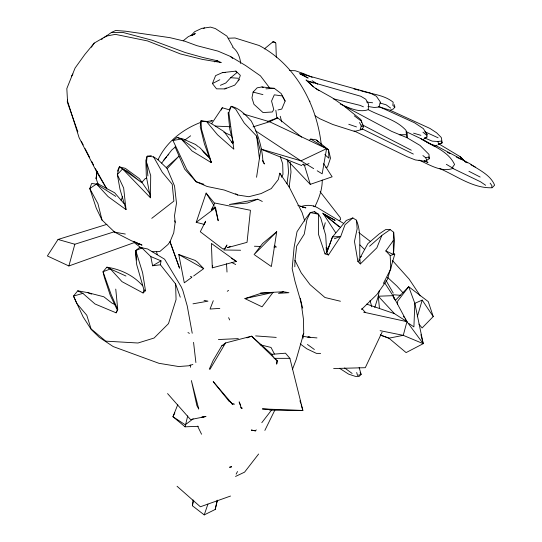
<?xml version="1.0" encoding="UTF-8"?>
<svg xmlns="http://www.w3.org/2000/svg" width="542" height="542" viewBox="0 0 542 542"><rect width="100%" height="100%" fill="white"/><g stroke="black" fill="none" stroke-linecap="round" stroke-linejoin="round"><path stroke-width="0.81" d="M491.851 187.193L491.865 185.52L490.117 183.149M117.35 171.211L119.382 166.868L122.573 168.914L150.446 197.783L150.71 175.622L146.516 162.194L147.133 156.238L151.299 155.656M294.821 266.766L294.97 260.336L296.691 246.102L304.252 234.144L306.914 219.734L310.302 212.579L314.509 211.631L318.554 214.232L320.756 218.047L325.701 235.296L326.718 252.674L328.472 254.964L340.722 236.434L345.003 224.747L352.835 217.931L356.446 220.201C362.185 234.171 358.452 249.557 360.342 263.927L376.853 247.829L381.866 235.377L390.172 229.632L393.688 232.254L394.495 240.262L393.478 254.51L390.165 255.526L385.816 250.939L393.268 240.648L393.688 232.254M322.226 180.039C322.395 189.449 318.926 198.535 314.8 206.834M397.564 304.414L397.686 301.088L408.715 286.732L428.255 301.623L433.227 316.555L422.13 327.957L418.946 324.15M406.1 131.625L420.362 138.379L435.233 146.597L422.767 139.782L426.967 137.011L427.076 134.335L423.336 128.603L414.515 122.77L379.054 106.645L380.403 102.092L376.344 96.205L370.179 93.028L302.876 74.322L304.889 75.148L301.46 73.231L304.387 74.877M192.22 333.249L187.241 305.979L182.871 290.593L181.428 287.152L164.612 259.218L147.681 249.002L139.789 247.321L135.771 250.546L135.541 254.598L136.726 264.726L143.976 289.929L143.074 292.978L122.018 281.664L110.399 268.961L106.849 267.199L103.034 271.725L104.349 277.368L110.195 295.126L117.377 310.18L116.124 312.829L95.019 303.981L82.872 293.378L77.757 290.817L73.495 296.081L83.102 316.86L91.259 329.55L99.274 337.327L113.217 346.582L158.908 363.296L178.65 366.534L189.002 365.762L192.857 364.427M340.281 104.071C348.852 107.675 358.919 113 368.228 109.66L368.614 104.335L365.762 99.24L360.877 96.293L308.046 81.097L313.54 83.068M276.732 231.732L262.606 243.48L254.096 254.557L276.732 231.732L271.366 266.549L254.787 255.038M198.331 426.324L185.079 426.818L187.708 415.883M67.499 99.464L67.276 101.991L77.858 131.848M96.672 172.993L96.158 178.711L98.393 184.869M96.855 171.699L96.158 178.711L97.065 171.326M217.356 500.523L215.201 509.466L204.226 514.9L192.363 505.727L193.067 499.948M289.164 187.071L290.993 172.092L290.2 162.194M277.138 360.755L276.725 363.987L277.138 360.755L274.977 358.763L277.138 360.85M287.016 183.745L288.561 172.01L287.653 160.391M150.446 197.783L146.333 176.496L145.859 160.479L147.133 156.238L153.576 156.868L157.912 159.626L167.146 168.508L174.538 186.028L176.496 203.203L174.51 215.757L175.168 222.301L173.738 232.803L170.019 241.766L167.939 244.544L159.761 251.569L152.146 251.705M256.556 177.261L260.478 151.509L256.657 136.137L244.246 123.02L235.607 109.023L231.251 106.32L229.429 109.26M180.269 297.192L175.588 283.954L160.425 264.781L161.021 260.837L150.764 256.549L141.943 247.965L139.789 247.321M212.301 267.85L211.394 243.433L236.339 261.393L212.301 267.85L212.694 265.37M243.121 113.915L269.57 121.747L326.589 148.664L322.165 173.819L317.219 170.791M374.786 307.504L378.296 296.223L379.346 290.444M285.126 101.063L281.196 93.556L274.232 88.319L261.989 86.95L257.179 87.804L253.1 92.086L251.962 97.885L253.941 104.301L263.033 112.56L272.341 111.991L273.751 109.511L271.556 101.029L274.306 94.83L282.24 95.948L285.126 101.063L281.772 109.05L277.958 109.958M215.201 509.466L217.234 500.171M304.8 221.136L302.057 212.505L289.11 186.861L279.787 173.196L278.297 179.565L271.264 188.589L261.108 193.569L248.853 196.712L237.681 195.012L224.178 190.012L207.125 186.482L196.177 181.753L184.673 169.145L175.073 146.835M192.363 505.727L193.758 500.307M149.816 193.765L139.362 178.616L125.358 168.366L119.382 166.868L117.336 174.558L119.992 189.233L126.029 209.625L108.109 196.624L96.666 184.158L91.639 183.467L89.776 188.548L96.266 208.148L102.038 220.079L114.667 232.159L131.367 240.716L142.024 245.153L139.206 243.622M393.153 252.836L394.766 254.212L387.489 279.306L376.934 294.475L361.453 309.536M106.903 224.354L58.041 239.456L47.378 255.953L68.881 265.973L74.837 244.246L114.877 231.603M323.615 228.826L325.268 222.755M300.451 298.242L303.452 319.15L303.723 333.357L296.176 359.603L292.368 369.617M417.299 316.745L422.204 300.105L433.227 316.555M359.549 122.506L361.263 126.035L360.261 129.118L362.029 129.491L363.635 126.659L360.769 119.504L343.194 105.399L331.914 97.56L315.329 88.271M240.614 250.241L223.839 249.984L226.956 244.984L225.486 248.216L222.796 248.947L200.283 231.746L205.601 221.217L204.381 224.402L196.218 222.342L206.123 193.081L214.659 203.419M204.226 514.9L207.918 504.094M326.975 251.962L332.476 236.935L346.297 220.452L352.835 217.931M104.206 37.561L111.503 32.391L123.068 32.473L152.234 40.264L185.337 52.574L203.04 57.513L217.45 60.792L221.068 62.499L202.302 59.383L180.391 53.922L147.573 40.935L115.331 34.356L106.11 36.158L94.22 43.103L84.755 54.586L75.081 68.041L66.822 88.576L67.526 101.049L79.098 137.654L96.808 172.16L106.937 189.192M273.764 41.863L272.775 41.964L272.572 42.506L273.351 41.822L275.546 42.777L274.218 41.985M203.88 184.273L196.177 181.753L186.685 169.361L172.966 140.52L177.098 137.526L181.252 139.009L192.017 150.927L211.258 162.607L204.402 143.847L200.235 126.726L200.974 120.873L206.38 121.381L217.545 134.809L233.832 149.185L228.826 112.614L231.251 106.32C239.469 108.143 245.607 114.958 251.163 120.88C257.972 133.535 262.253 147.532 262.951 161.922M213.284 300.708L210.059 309.042L219.815 308.384M237.965 80.257L239.361 79.471L234.7 85.162L224.849 88.908L216.536 88.841L212.43 83.59L215.594 75.636L222.342 72.642L235.912 71.11L240.309 75.324L239.388 78.339L230.702 77.716L225.75 83.021L220.377 85.311M177.783 404.603L172.959 416.717L185.079 426.818M121.042 200.242L122.661 196.495M209.307 369.143L213.162 360.45L221.827 345.769L225.567 342.944L251.583 336.189L272.084 354.536M221.224 110.033L222.281 107.75L229.496 109.884M157.973 159.904C166.211 142.085 182.64 129.328 200.723 122.356M302.727 335.491L303.723 333.357M161.699 163.061L171.739 150.026L175.486 146.902M274.855 410.111L264.855 430.409M382.083 332.199L365.274 367.7L333.642 368.526M116.124 312.829L117.743 309.455L115.758 289.096M174.822 412.929L172.959 416.717L185.242 424.786L193.196 418.824M214.896 206.956L218.196 220.73L215.614 207.857L214.896 206.956L211.299 209.937L214.795 203.013L250.445 210.282L247.037 242.335L227.444 247.68L230.513 246.319M117.377 310.18L117.743 309.455L111.185 294.692L103.034 271.725L110.399 268.961L125.961 276.027M383.35 283.48L390.863 268.764L390.165 255.526M236.136 474.162L237.511 471.52M281.42 177.241L282.985 174.341L282.68 163.799L280.295 156.624M379.054 106.645L378.817 107.072L374.183 107.485L367.943 106.469M209.964 369.339L225.567 342.944M211.563 123.779L222.281 107.75M71.517 76.076L72.933 74.017M91.381 47.222L94.22 43.103M446.357 164.328L452.13 167.742L454.575 164.517C448.661 151.794 434.101 146.421 422.767 139.782M272.958 292.49L262.057 306.833L244.909 298.601L260.661 293.405L272.958 292.49L244.909 298.601M255.499 430.87L251.373 430.091L255.499 430.87L256.285 429.853M261.8 422.692L271.888 409.61L262.355 408.919L302.876 410.45L289.882 358.343L285.492 353.188L271.576 354.36L274.469 358.276L251.583 336.189L246.928 337.883M394.156 104.525L394.854 107.059L393.397 108.935L390.193 110.27L378.248 106.571M258.615 454.02L244.577 472.15L235.519 476.452M163.338 160.622L166.59 156.794M167.668 155.52L168.752 154.24M211.299 209.937L212.877 208.101M141.509 182.762L145.249 178.555L146.835 178.128M190.906 35.758L194.598 31.741L201.732 28.38L210.486 27.1L215.343 28.55L226.915 36.111L232.992 46.897M122.573 168.914L141.164 182.254L127.492 171.286L122.573 168.914L117.336 174.558L123.657 188.047L126.029 209.625M102.038 220.079L97.946 203.69L89.776 188.548L97.323 183.46L114.633 192.769L124.165 203.731M309.543 140.093L310.735 139.07L316.027 139.816L328.506 149.768L330.505 158.189L327.443 167.132L325.783 167.295M167.031 168.731L178.995 156.143L166.692 167.214M326.074 249.801L328.791 246.989M395.193 300.498L408.715 286.732L414.833 303.324L423.207 343.675L406.1 352.598L388.926 338.174L380.281 334.997M361.345 256.461L360.247 257.558L367.855 243.663L379.149 233.948L385.714 229.557L390.172 229.632M143.074 292.978L145.493 290.736L142.614 272.721L135.771 250.546L141.943 247.965M369.563 246.251L381.866 235.377M264.32 48.936L272.775 41.964M230.702 77.716L236.84 72.682L235.912 71.11M183.189 40.799L188.338 36.599L195.323 33.597L191.902 35.664M151.76 218.351L173.874 201.123L172.207 184.239L162.268 172.234L153.576 156.868M196.218 222.342L215.438 207.823M184.707 140.141L190.635 135.798M191.658 277.429L184.3 282.802L178.779 254.516L195.086 260.397L197.464 262.118L203.697 268.636L193.663 275.966M101.557 39.444L102.885 38.502M224.849 88.908L226.224 87.94M430.294 144.111L436.147 145.751L437.265 144.965M302.741 308.127L294.997 281.325L292.165 268.656L294.116 247.213L297.023 231.712L305.478 218.907L310.302 212.579L318.554 214.232L318.472 234.28L325.01 253.866L326.718 252.674L332.476 236.935L340.722 236.434L334.339 238.751M227.274 291.284L228.588 290.39M303.141 338.133L303.229 336.277M344.732 106.293L391.683 131.388L407.049 137.722L420.009 145.412L428.986 154.423L429.223 158.731L425.152 161.313L415.294 159.917L407.286 156.774L354.062 130.9M360.342 263.927L357.889 261.42L359.509 260.404L358.933 258.873M150.764 256.549L152.607 265.776L161.021 260.837M203.196 28.624L204.558 27.879M212.43 83.59L219.815 79.742M301.677 137.146L277.66 117.851L269.57 121.747L253.06 126.896M326.589 148.664L300.952 160.852L261.197 149.118M339.245 220.384L340.566 219.767L340.274 217.586L320.105 191.685M111.503 32.391L115.71 30.488L125.839 31.233L170.032 37.683L184.978 41.26L196.834 45.657L218.053 51.144L230.269 56.368L245.573 65.507L260.451 75.853L269.299 87.499M422.204 300.105L414.833 303.324L413.905 326.907L409.041 323.588M309.055 163.515L304.482 165.405L302.212 164.301M214.598 61.863L217.45 60.792M257.782 199.212L247.321 203.087L229.381 204.483L257.782 199.212L262.301 201.448M267.355 121.591L277.66 117.851M68.881 265.973L134.612 242.484M221.827 345.769L223.392 345.213M230.533 496.045L200.364 506.777L177.058 486.262M438.39 144.179L442.109 142.864L441.493 138.312L441.202 137.417L436.615 132.797L429.969 128.44L390.193 110.27M286.427 159.28L310.275 184.361L332.138 176.814L323.621 163.637M425.07 137.654L426.967 137.011M210.838 121.212L212.41 120.69L205.73 121.645M283.371 291.752L278.5 293.337L288.913 292.7L283.371 291.752L260.587 292.958M82.872 293.378L73.495 296.081L76.849 303.554L86.795 315.268L91.063 328.886L105.731 341.148L137.993 343.005L154.077 338.032L168.501 323.615L176.069 299.557L175.588 283.954M362.029 129.491L354.522 131.415L332.842 124.504L319.949 118.806L315.085 115.812M203.684 416.784L201.495 417.306L206.001 416.493L190.547 419.589L167.559 393.567M394.766 254.212L393.478 254.51L385.816 250.939M422.896 155.574L425.633 157.688L428.871 157.011L429.223 158.731M300.722 206.637C306.244 204.801 312.449 204.707 317.578 207.755L343.587 223.406M172.966 140.52L181.252 139.009L195.994 149.47M192.979 303.818L207.986 301.162L204.043 300.363M269.401 410.023L271.888 409.61M309.387 336.86L307.822 337.097L302.402 336.203M152.607 265.776L160.425 264.781M437.963 141.489L441.5 141.055L442.109 142.864L438.661 144.585L437.963 141.489L432.225 141.137L424.433 137.864M228.826 112.614L228.114 112.668L229.842 129.579L233.345 142.587M219.395 62.615L221.068 62.499M265.953 88.841L274.232 88.319M231.461 142.18L233.128 142.099M222.342 72.642L225.553 72.499M218.392 339.529L238.317 338.621M379.475 308.622L378.296 296.223L392.97 295.668L406.947 321.67L423.207 343.675L403.262 335.342L380.098 330.654M228.277 38.225L235.032 37.974L259.164 45.508C295.58 64.64 316.86 104.681 321.25 144.592M399.237 134.768L406.825 134.673L407.049 137.722L407.042 133.759L405.944 130.283C396.046 119.443 380.714 116.428 368.228 109.66M274.103 358.337L289.882 358.343M320.613 353.398L316.426 353.377L306.731 348.757L300.302 343.953M271.081 410.179L302.876 410.45L301.162 404.806M289.557 70.568L295.241 70.717L304.421 73.922L312.151 77.364M232.091 403.905L232.985 404.19L232.091 403.905L230.296 401.724M254.422 246.231L260.329 246.461M273.839 246.983L276.373 247.084L274.53 245.438M215.228 126.09L230.431 126.747M363.682 312.178L406.947 321.67L403.262 335.342L388.926 338.174L380.294 335.024M255.648 335.904L276.224 337.409M393.39 294.753L400.741 295.322M316.982 337.917L307.822 337.097L310.478 337.341M366.697 102.059L372.611 102.777M205.371 121.638L200.974 120.873L201.461 129.037L211.258 162.607L210.987 161.082M302.66 207.247L305.796 207.803L297.91 205.323M302.504 207.213L305.796 207.803M114.667 232.159L125.31 234.049M77.757 290.817L87.804 292.639L103.82 296.779L111.977 303.127L114.904 304.557M177.098 137.526L182.939 138.915L195.628 144.518L198.582 146.957M340.437 301.25L324.956 297.504L310.004 284.611L301.176 272.795L294.97 260.336M333.432 98.813L359.983 105.344L363.411 106.815M260.092 344.726L271.027 347.456L274.401 353.953M253.1 92.086L262.924 94.62M354.034 88.949L358.926 90.229M360.552 90.65C371.487 94.186 383.905 94.701 393.174 102.201L392.848 105.46L394.854 107.059M361.263 126.035L363.635 126.659M58.041 239.456L74.837 244.246M413.593 133.163L420.904 135.331M380.023 102.987L386.1 104.802L390.667 108.102M325.01 253.866L328.472 254.964M232.139 403.39L234.517 404.197M366.663 304.116L394.427 313.622L406.947 321.67L405.179 318.953M348.757 124.267L356.507 126.93M459.867 158.887L463.681 160.208L465.456 162.004L460.151 156.652L438.668 143.786M190.371 276.467L191.956 277.023M452.13 167.742L453.43 168.223C441.567 172.817 429.684 164.734 419.034 160.1M87.804 292.639L91.544 294.116M261.142 149.267L301.826 165.635M424.19 160.845L428.011 162.41L424.257 160.764M261.989 86.95L263.398 87.54M206.38 121.381L210.94 123.325L224.022 131.564L232.985 143.779M109.017 268.141L106.849 267.199C120.358 269.178 133.596 275.383 142.675 285.817M223.846 132.173L231.448 135.676M428.092 143.088L429.562 143.772M452.421 168.244L480.503 181.773L485.659 185.289M361.88 128.739L413.35 154.07M439.359 168.379C456.323 175.622 472.854 188.474 492.136 187.762L494.622 185.181C490.368 174.68 478.742 169.937 469.968 163.731L436.147 145.751M438.132 137.81L424.793 131.679L427.076 134.335M119.382 166.868L121.408 167.885M468.918 171.292L480.144 177.038M231.983 262.613L235.702 264.523M361.975 124.674L411.29 150.215M447.462 152.329L450.002 153.677M456.283 157.004L459.23 158.562M464.948 161.591L467.319 162.844M470.923 164.754L475.409 167.126M143.976 289.929L145.493 290.736M232.701 47.249C237.694 51.158 240.099 57.242 240.675 63.455M335.694 232.748L323.472 213.982L335.152 220.411L322.51 213.162L339.136 226.82M178.779 254.516L203.697 268.636M310.735 139.07L328.506 149.768L328.926 158.25L324.814 154.633M420.362 138.379L422.164 139.43M187.972 332.531L189.409 333.384M313.683 168.63L300.952 160.852L255.587 130.859M231.481 258.371L236.339 261.393M312.131 80.711L317.646 84.173M96.666 184.158L115.798 196.407M339.59 368.316L348.614 374.136L355.301 376.351L359 376.494L361.141 374.407L359.136 367.51M235.662 193.704L237.681 195.012M134.179 241.312L138.969 244.632L137.356 242.884M313.554 86.883L306.135 80.026L313.554 86.883L319.001 90.677M307.45 344.455L314.38 349.502M344.631 367.95L352.151 373.465M354.265 115.819L360.586 120.554M140.995 247.782L134.612 242.891L133.908 241.461M358.763 232.538L370.586 241.617M323.472 213.982L340.674 227.613M230.269 56.368L232.748 58.414M422.936 132.173L426.622 135.243M313.378 205.913L313.737 206.224M387.625 277.477L396.893 286.047L402.902 292.687M405.972 132.736L407.042 133.759M359.895 244.957L364.671 249.584M316.569 140.134L318.317 141.99M203.724 151.956L208.839 157.031M202.18 150.432L209.381 157.593M460.151 156.652L463.681 160.208M229.483 401.771L213.202 381.609L232.491 404.176M199.334 147.139L210.018 158.203M378.296 296.223L394.427 313.622M361.86 308.513L365.233 312.26M392.462 260.526L409.122 279.096L420.321 295.878M263.412 162.715L264.503 163.975L262.694 160.446M314.509 211.631L316.054 213.595M303.567 164.002L304.482 165.405L310.275 184.361M403.417 316.237L404.298 317.592M384.793 282.999L392.97 295.668L394.671 299.469M206.123 193.081L214.015 205.567M360.098 372.645L361.141 374.407L357.517 375.45L356.697 372.489M106.51 188.453L95.419 168.664M385.999 280.424L393.248 293.08M279.787 173.196L280.824 175.052M325.952 247.775L326.724 249.266M81.3 141.232L83.204 144.938M85.114 148.643L89.694 157.539M91.605 161.245L93.509 164.951M197.606 426.161L201.556 434.23M425.633 157.688L426.859 160.208M228.622 317.666L229.672 319.936M392.97 295.668L394.569 299.536M309.692 101.042L309.922 101.727M299.936 400.775L300.675 403.194M174.707 220.77L175.168 222.301M370.03 300.424L371.765 306.779M280.228 116.273L281.745 121.862M420.944 334.678L423.207 343.675M156.496 251.427L157.268 254.632M393.262 253.392L393.478 254.51L393.268 240.648M276.928 118.149L275.837 110.25M357.889 261.42L354.461 241.441L357.158 228.744L356.446 220.201M190.154 364.861L190.574 367.293M193.555 342.361L195.892 362.551M256.657 136.137L259.455 158.765M361.223 120.825L361.419 122.478M135.771 250.546L136.76 259.997M146.516 162.194L147.905 175.994M226.515 263.758L227.01 272.05M150.29 194.456L150.405 196.956M275.831 43.136L276.325 57.222M231.597 466.804L229.652 467.211L231.597 466.804M242.125 408.153L241.265 408.133L240.838 406.927L241.237 408.119L242.125 408.153M308.032 77.994L299.807 73.698L308.032 77.994M239.489 402.571L239.13 401.859L240.756 406.243L239.489 402.571M198.731 408.925L196.882 405.612L191.373 380.559L198.731 408.925M179.504 268.053L170.019 241.766L179.504 268.053"/></g></svg>
